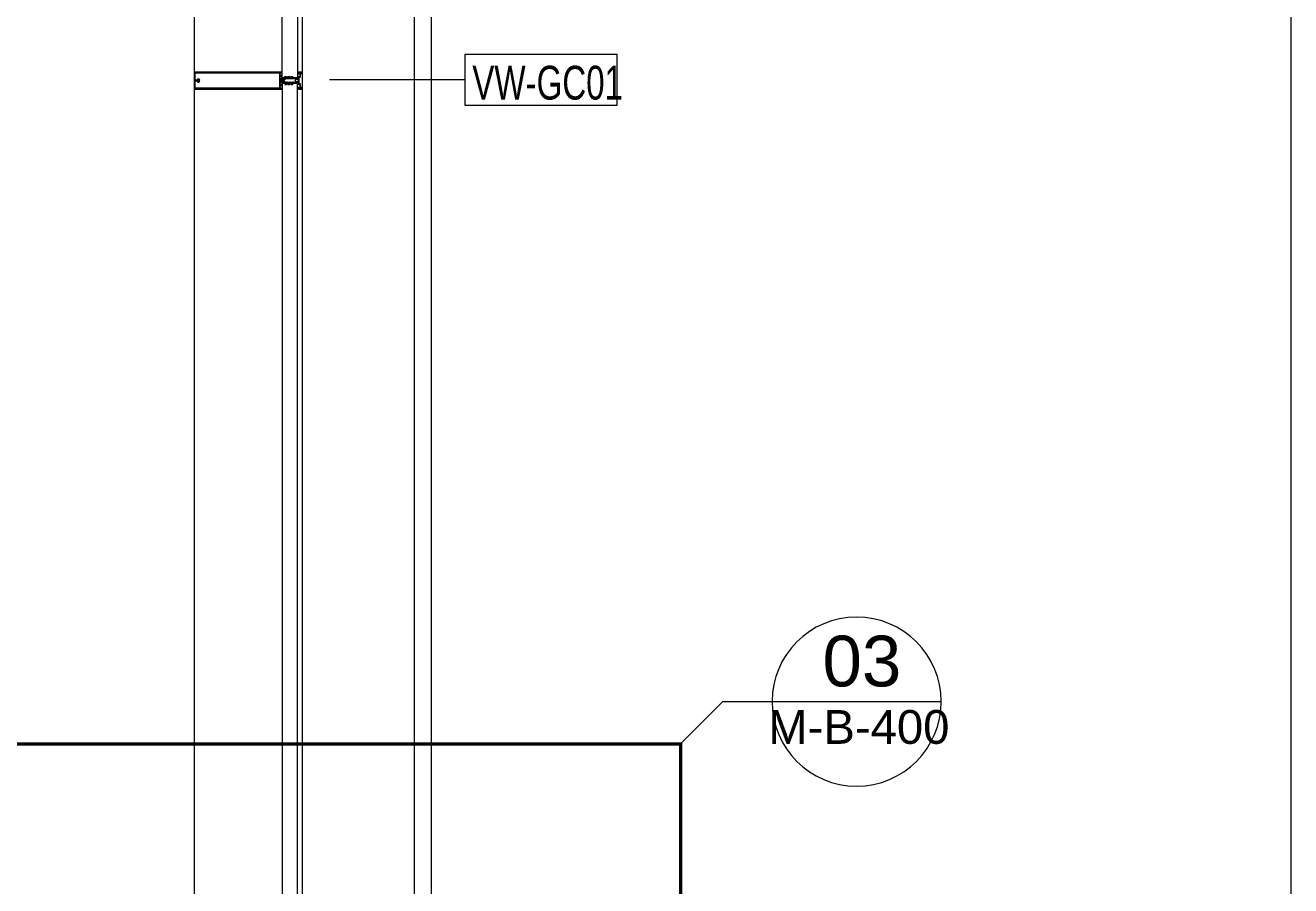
# Model space of a CAD drawing. Extents: x -1073 to 35213, y -1180 to 6950.
# Drawn here: x 6080.8 to 6455.1, y 1987.6 to 2242 of the extents above; entities that cross this region are included whole.
import ezdxf
from ezdxf.enums import TextEntityAlignment as Align

# ---------------------------------------------------------------- set-up
doc = ezdxf.new("R2010")
doc.units = 0
doc.header["$LTSCALE"] = 25
doc.linetypes.add('Grundrisse$0$AUSGEZOGEN', pattern=[2, 1, 1])
doc.linetypes.add('HIDDEN2', pattern=[4.7624999999999975, 3.174999999999998, -1.587499999999999])
doc.layers.get('0').update_dxf_attribs({"color": 9, "lineweight": 9})
for name, color, linetype, lineweight in [('06D', 9, 'Continuous', 9), ('10A', 9, 'Continuous', 9), ('15', 9, 'Continuous', 9), ('21', 9, 'Continuous', 9), ('22', 8, 'Continuous', 9), ('40A', 9, 'Continuous', 9)]:
    doc.layers.add(name, color=color, linetype=linetype, lineweight=lineweight)
doc.styles.add('Arial', font='arial.ttf', dxfattribs={"height": 2.5})

# ---------------------------------------------------------------- blocks, each defined once
blk = doc.blocks.new('prf-camderzi-20x6-p_1')
at = {"layer": '10A', "linetype": 'Continuous'}
for points in [[(0.1800000189996353, -2.389999998002167), (0.130000018998544, -2.339999998002895), (0.130000018998544, 2.340000152997163), (0.1800000189996353, 2.390000153001892), (0.7900000099998579, 2.390000153001892), (0.8160000089992536, 2.29599990799943), (0.8799999950006167, 2.283000183000694), (1.200000000000727, 2.386999893002212), (1.200000000000727, 2.499999999996362), (0.1499999999996362, 2.499999999996362), (0.036999989000833, 2.447999953999897), (0, 2.350000000000363), (0, -2.350000000000363), (0.0520000460001029, -2.462999999999739), (0.1499999999996362, -2.500000000003637), (1.200000000000727, -2.500000000003637), (1.200000000000727, -2.387000000004263), (0.8799999950006167, -2.28299999200135), (0.8160000089992536, -2.296000004002053), (0.7900000099998579, -2.389999998002167)], [(1.060005000003002, 2.070005000001401), (1.060005000003002, 1.950004999996963), (1.120005000000674, 1.950004999996963), (1.200005000000601, 2.030005000000528), (1.200005000000601, 2.350004971525777), (0.8250050000024202, 2.250004899997293), (0.8030049999997572, 2.248004899996885), (0.7650050000029296, 2.267004899998937), (0.7360050000024785, 2.328004899998632), (0.6930050000028132, 2.348004903000401), (0.5290050000021438, 2.266004899996914), (0.3940050000019255, 2.203004899996813), (0.2190050000026531, 2.129004900001746), (0.2100050000026385, 2.100004899999476), (0.2200049999992188, 2.071004899999024), (0.260005000001911, 2.050004899996565), (0.6000050000020565, 2.050004899996565), (0.6500049999995099, 2.000004899997293), (0.6500049999995099, 1.080004900000858), (0.7500049999998737, 0.9800048999968566), (0.9000049999995098, 0.9800048999968566), (1.000004999999873, 0.8800049000001308), (1.000004999999873, 0.0250048999987485), (1.02000500000031, 4.8999991122e-06), (1.000004999999873, -0.024995100000524), (1.000004999999873, -0.8799951000019063), (0.9000049999995098, -0.9799951000040892), (0.7500049999998737, -0.9799951000040892), (0.6500049999995099, -1.079995100002633), (0.6500049999995099, -1.999995100004525), (0.6000050000002375, -2.049995100001979), (0.260005000001911, -2.049995100001979), (0.2200049999992188, -2.069995100004234), (0.2100050000026385, -2.099995100001251), (0.2300049999994371, -2.139995100002124), (0.4150050000025658, -2.211995100002241), (0.5190050000001066, -2.260995100004947), (0.6960049999997864, -2.346995100004278), (0.7310049999996409, -2.331995100001222), (0.7660049999994955, -2.265995100002328), (0.7990050000025803, -2.247995100002299), (0.8240050000003974, -2.249995100004525), (1.200005000000601, -2.349995100001251), (1.200005000000601, -2.029995100001542), (1.120005000000674, -1.949995099999796), (1.060005000003002, -1.949995099999796), (1.060005000003002, -2.069995100004234), (0.9000049999995098, -2.069995100004234), (0.800005000002784, -1.969995100000232), (0.800005000002784, -1.129995100000087), (1.060005000003002, -1.129995100000087), (1.060005000003002, -1.249995099999068), (1.12000498999987, -1.249995099999068), (1.200004988080763, -1.169995100002779), (1.200004988080763, 1.170004900001003), (1.12000498999987, 1.250004899997293), (1.060005000003002, 1.250004899997293), (1.060005000003002, 1.13000490000013), (0.800005000002784, 1.13000490000013), (0.800005000002784, 1.970004999997399), (0.9000049999995098, 2.070005000001401)], [(6.249999999998182, -2.5), (31.85099999941485, -2.5), (31.95099999941522, -2.461000001001593), (31.99999999999091, -2.349999999998544), (31.99999999999091, 2.349999999998544), (31.94399999941561, 2.466999816997486), (31.85000000041509, 2.5), (6.249999999998182, 2.5), (6.249999999998182, 2.301999848497871), (6.330000304997156, 2.221999925501222), (6.390000153000072, 2.221999925501222), (6.390000153000072, 2.3420000014994), (6.619999694996295, 2.3420000014994), (6.619999694996295, 1.896999925504132), (6.640000153000072, 1.871999925499039), (6.619999694996295, 1.846999925499403), (6.619999694996295, 1.401999848501873), (6.390000153000072, 1.401999848501873), (6.390000153000072, 1.521999925500495), (6.330000304997156, 1.521999925500495), (6.249999999998182, 1.442000001497945), (6.249999999998182, 1.082000154503475), (6.369999694998113, 1.082000154503475), (6.369999694998113, 1.201999848501145), (6.580000304998975, 1.201999848501145), (6.580000304998975, 0.6500000000014552), (6.523999785998968, 0.5329999920049886), (6.430000304997519, 0.5), (5.299999999997453, 0.5), (5.249999999998182, 0.4500000000007276), (5.249999999998182, 0.3500000000040018), (5.349999999998544, 0.25), (5.440000152999346, 0.25), (5.469999694998476, 0.2000000000007276), (5.591000365997387, 0.2000000000007276), (5.619999694998113, 0.25), (5.648999785998968, 0.2000000000007276), (5.770999907997974, 0.2000000000007276), (5.799999999997453, 0.25), (5.82900009199875, 0.2000000000007276), (5.951000213997758, 0.2000000000007276), (5.980000304998611, 0.25), (6.008999633997518, 0.2000000000007276), (6.130999755996527, 0.2000000000007276), (6.159999846997379, 0.25), (6.188999938996857, 0.2000000000007276), (6.311000060999504, 0.2000000000007276), (6.340000152997162, 0.25), (6.369000243999835, 0.2000000000007276), (6.405000304997884, 0.2000000000007276), (6.599999999998545, 0.087000084000465), (6.651000213998485, 0), (6.599999999998545, -0.0879999159951695), (6.405000304997884, -0.2000000000007276), (6.279000091997659, -0.2000000000007276), (6.249999999998182, -0.25), (6.220999907998703, -0.2000000000007276), (6.098999785997875, -0.2000000000007276), (6.069999694998841, -0.25), (6.041000365998116, -0.2000000000007276), (5.919000243999107, -0.2000000000007276), (5.890000152996435, -0.25), (5.861000060998776, -0.2000000000007276), (5.738999938999767, -0.2000000000007276), (5.709999846996652, -0.25), (5.680999755999437, -0.2000000000007276), (5.558999633996791, -0.2000000000007276), (5.530000304997884, -0.25), (5.501000213997031, -0.2000000000007276), (5.380000305000067, -0.2000000000007276), (5.349999999998544, -0.2520000459971925), (5.249999999998182, -0.3659999849951419), (5.249999999998182, -0.4510000229965954), (5.299999999997453, -0.499999999998181), (6.430000304997519, -0.499999999998181), (6.547000121998281, -0.5559999469987816), (6.580000304998975, -0.6499999999959983), (6.580000304998975, -1.218000036498779), (6.369999694998113, -1.218000036498779), (6.369999694998113, -1.097999960500601), (6.249999999998182, -1.097999960500601), (6.249999999998182, -1.457999998499872), (6.330000304997156, -1.538000017500962), (6.390000153000072, -1.538000017500962), (6.390000153000072, -1.418000036499506), (6.619999694996295, -1.418000036499506), (6.619999694996295, -1.863000017498052), (6.640000153000072, -1.888000017497688), (6.619999694996295, -1.913000017497324), (6.619999694996295, -2.357999998501327), (6.390000153000072, -2.357999998501327), (6.390000153000072, -2.237999993501944), (6.330000304997156, -2.237999993501944), (6.249999999998182, -2.318000000501342)]]:
    blk.add_lwpolyline(points, close=True, dxfattribs=at)
at = {"layer": '10A', "linetype": 'Grundrisse$0$AUSGEZOGEN'}
for points in [[(5.220000552999409, -0.499999999998181), (5.220000552999409, -0.324000001000968), (5.281000554999991, -0.2180000060034217), (5.4150005579977, -0.1940000049999071), (5.589000558999031, -0.2030000049999217), (5.763000559998544, -0.2060000049987138), (5.838000583999017, -0.2050000050003291), (5.870000552997224, -0.2350000019978324), (5.902000569998562, -0.2030000029990333), (5.938000583999382, -0.2030000029990333), (6.120000552997224, -0.1940000029990187), (6.170000553000136, -0.1880000039982406), (6.227000617998782, -0.1690000050002709), (6.370000648998028, -0.0860000129978289), (6.420000648999121, 0), (6.370000648998028, 0.0859999900003459), (6.227000617998782, 0.1690000059970771), (6.171000623997315, 0.188000011998156), (6.120000600998537, 0.1940000060021703), (5.938000631997057, 0.2030000209979335), (5.902000617998056, 0.203999997002029), (5.870000600998537, 0.2349999910002225), (5.838000631996692, 0.2050000189974526), (5.763000607996219, 0.2059999950015481), (5.589000606998524, 0.2030000209979335), (5.415000617998884, 0.1940000060021703), (5.269000613998287, 0.2289999970016652), (5.220000612996955, 0.3249999999989086), (5.220000612996955, 0.5), (2.392143250375738, 0.5), (2.308143235375609, 0.4809999950011843), (2.073143292374879, 0.3719999790009751), (2.043143273376699, 0.374999999998181), (2.031143285375947, 0.4019999980027933), (2.03714323137683, 0.4670000080022874), (2.029143239376935, 0.4900000100024045), (1.977143289377636, 0.5), (1.437143231376467, 0.5), (1.337143231376103, 0.4000000000032742), (1.366143132376237, 0.2940000060007151), (1.477143193375013, 0.2650000100020406), (1.477143193375013, 0.3400000099991303), (1.507143117376472, 0.369999981001456), (1.801143170376235, 0.369999981001456), (1.872143079375746, 0.3409999849973246), (2.177143193375741, 0.0349999909994949), (2.192143155378289, 0), (2.177143193375741, -0.0350000020025618), (1.872143079375746, -0.3409999960003915), (1.801143170376235, -0.3700000039989391), (1.507143117376472, -0.3700000039989391), (1.477143193375013, -0.339999996996994), (1.477143193375013, -0.2649999969999044), (1.366143132376237, -0.2939999990012438), (1.337143231376103, -0.3649999970020872), (1.366143132376237, -0.4710000029990625), (1.437143231376467, -0.499999999998181), (2.007143117376472, -0.499999999998181), (2.037143136376471, -0.4680000060034218), (2.031143189375143, -0.4019999980009743), (2.043143178378159, -0.375000000001819), (2.073143197376339, -0.3720000019984582), (2.308143140377069, -0.4809999939989212), (2.392143155375379, -0.499999999998181)], [(2.796963116388724, 0.9350000839986023), (2.781963118386556, 0.8860001070024736), (2.733635375449011, 0.5000000939999154), (2.84263539145104, 0.5000000939999154), (2.892635391450312, 0.5500000939991879), (2.906635389450457, 0.5770000920038001), (2.908963110388866, 0.9030001150022144), (3.004963108387528, 1.047000119999211), (3.112963113388103, 1.095000074999916), (3.44596315338822, 1.125000094001734), (3.461963137389831, 1.132000062998486), (3.472963151387375, 1.15600013599942), (3.447963151387738, 1.184000109000407), (3.104963120387765, 1.184000109000407), (3.093963119386899, 1.183000085999083), (3.044963118387386, 1.171000096999705), (2.997963121388238, 1.153000066999084), (2.952963119387277, 1.129000090000772), (2.911963120388463, 1.099000071000773), (2.875963118387517, 1.06400012800077), (2.843963119386899, 1.024000071001864), (2.817963120387503, 0.9810000879988364)], [(3.676963081923531, 0.934999989996868), (3.661963083921364, 0.8860000130007392), (3.613635340983819, 0.499999999998181), (3.722635356985847, 0.499999999998181), (3.772635356985119, 0.5499999999956345), (3.786635354985264, 0.5769999980020657), (3.788963075923675, 0.9030000210004799), (3.884963073922335, 1.047000025997476), (3.992963078922912, 1.094999980998181), (4.325963118923027, 1.125), (4.341963102924637, 1.131999968996751), (4.352963116922182, 1.156000041995866), (4.327963116922547, 1.184000014998673), (3.984963085922572, 1.184000014998673), (3.973963084921706, 1.182999991997348), (3.924963083922194, 1.171000002997971), (3.877963086923045, 1.15299997299553), (3.832963084922084, 1.128999995999038), (3.791963085923272, 1.09899997699722), (3.755963083922324, 1.064000033997217), (3.723963084921706, 1.02399997700013), (3.69796308592231, 0.980999993997102)], [(4.556963058386827, 0.934999989996868), (4.541963060384659, 0.8860000130007392), (4.493635317447115, 0.499999999998181), (4.602635333449144, 0.499999999998181), (4.652635333448415, 0.5499999999956345), (4.66663533144856, 0.5769999980020657), (4.668963052388789, 0.9030000210004799), (4.764963050385631, 1.047000025997476), (4.872963055386207, 1.094999980998181), (5.205963095386323, 1.125), (5.221963079387933, 1.131999968996751), (5.232963093385478, 1.156000041995866), (5.207963093387661, 1.184000014998673), (4.864963062385868, 1.184000014998673), (4.853963061385002, 1.182999991997348), (4.804963060387308, 1.171000002997971), (4.757963063386341, 1.15299997299553), (4.71296306138538, 1.128999995999038), (4.671963062388385, 1.09899997699722), (4.635963060387438, 1.064000033997217), (4.603963061385002, 1.02399997700013), (4.577963062385606, 0.980999993997102)], [(2.794141689106254, -0.9245664053487416), (2.779141691105905, -0.8755664283526129), (2.733635375449011, -0.5000000939999154), (2.84263539145104, -0.5000000939999154), (2.892635391450312, -0.5500000939991879), (2.906635389450457, -0.5770000920038001), (2.906141683108217, -0.8925664363523537), (3.002141681106877, -1.03656644134935), (3.110141686107454, -1.084566396350055), (3.443141726107569, -1.114566415351873), (3.459141710109178, -1.121566384348625), (3.470141724106724, -1.145566457349559), (3.445141724107088, -1.173566430352366), (3.102141693107114, -1.173566430352366), (3.091141692106248, -1.172566407349222), (3.042141691106735, -1.160566418349844), (2.995141694107587, -1.142566388349223), (2.950141692106627, -1.118566411350911), (2.909141693107812, -1.088566392350912), (2.873141691106866, -1.05356644935091), (2.841141692106248, -1.013566392352004), (2.815141693106852, -0.9705664093489758)], [(3.67414165464288, -0.9245663113470072), (3.659141656640712, -0.8755663343508786), (3.613635340983819, -0.499999999998181), (3.722635356985847, -0.499999999998181), (3.772635356985119, -0.5499999999974535), (3.786635354985264, -0.5769999980020657), (3.786141648643024, -0.8925663423506193), (3.882141646641684, -1.036566347347616), (3.990141651642261, -1.084566302348321), (4.323141691642376, -1.114566321350139), (4.339141675643987, -1.121566290346891), (4.350141689641532, -1.145566363347825), (4.325141689641895, -1.173566336348812), (3.982141658641921, -1.173566336348812), (3.971141657641055, -1.172566313347488), (3.922141656641542, -1.16056632434811), (3.875141659642395, -1.142566294347489), (3.830141657641433, -1.118566317349177), (3.78914165864262, -1.088566298349178), (3.753141656641673, -1.053566355349175), (3.721141657641055, -1.013566298350269), (3.695141658641659, -0.9705663153472414)], [(4.554141631106176, -0.9245663113470072), (4.539141633104009, -0.8755663343508786), (4.493635317447115, -0.499999999998181), (4.602635333449144, -0.499999999998181), (4.652635333448415, -0.5499999999974535), (4.66663533144856, -0.5769999980020657), (4.666141625108139, -0.8925663423506193), (4.762141623104981, -1.036566347347616), (4.870141628105556, -1.084566302348321), (5.203141668105672, -1.114566321350139), (5.219141652107282, -1.121566290346891), (5.230141666104827, -1.145566363347825), (5.20514166610701, -1.173566336348812), (4.862141635105217, -1.173566336348812), (4.851141634104351, -1.172566313347488), (4.802141633106658, -1.16056632434811), (4.755141636105691, -1.142566294347489), (4.710141634104729, -1.118566317349177), (4.669141635107735, -1.088566298349178), (4.633141633106788, -1.053566355349175), (4.601141634104351, -1.013566298350269), (4.575141635104955, -0.9705663153472414)]]:
    blk.add_lwpolyline(points, close=True, dxfattribs=at)
at = {"layer": '10A', "linetype": 'Continuous'}
blk.add_lwpolyline([(6.849999999998545, -2.290000009999857), (6.849999999998545, 2.290000153001528), (31.78999993841717, 2.290000153001528), (31.78999993841717, 0.1579999985024187), (31.73999993841426, 0.1079999985031463), (31.27599995141463, 0.1079999985031463), (31.220999932415, 0.1680000364995067), (31.19799993041488, 0.218000036504236), (31.16899993441439, 0.265999990504497), (31.13399999141439, 0.3100000445028854), (31.09399993441548, 0.3489999835019262), (31.04999997641426, 0.3819999754996388), (31.002000022414, 0.4100000444996113), (30.95099999941522, 0.4319999754989113), (30.89700000241464, 0.4469999375014595), (30.84199998341319, 0.4559999525026797), (30.78599994141405, 0.4579999984998722), (30.7310000184134, 0.4530000745016878), (30.67700002241509, 0.4409999905001314), (30.62399995341366, 0.4219999375018233), (30.57399995341439, 0.3969999375021871), (30.52799994941597, 0.3659999905012228), (30.48599994141659, 0.3299999295031739), (30.4479999304167, 0.2889999455001089), (30.43599994141369, 0.1760000295034843), (30.52099998041558, 0.1280000745027792), (30.66099994141405, 0.1280000745027792), (30.68100001841595, 0.1620000905040797), (30.67499997641426, 0.1760000295034843), (30.78100001841631, 0.2170000135010923), (30.92399995341475, 0.1780000745020516), (30.91899993441439, 0.1620000905040797), (30.92700002241509, 0.135000044499975), (31.00399997241584, 0.1239999835015624), (31.03900001041438, -0.0120000775004883), (31.00399997241584, -0.1079999864959973), (30.92700002241509, -0.1190000474962289), (30.91899993441439, -0.1460000934985146), (30.92599999941376, -0.1600000324997381), (30.78100001841631, -0.2010000164973462), (30.67700002241509, -0.1620000774964865), (30.68100001841595, -0.1460000934985146), (30.67299993041343, -0.1190000474962289), (30.64700000241464, -0.1120000774990331), (30.52099998041558, -0.1110000544958893), (30.42499997641426, -0.1829999865003629), (30.4479999304167, -0.2729999485000007), (30.48599994141659, -0.3139999324976088), (30.52799994941597, -0.3499999934974767), (30.57399995341439, -0.380999940496622), (30.62399995341366, -0.4059999404962582), (30.67700002241509, -0.4249999935000233), (30.7310000184134, -0.4370000774961227), (30.78599994141405, -0.4420000015015831), (30.84199998341319, -0.4399999554971146), (30.89700000241464, -0.4309999404958944), (30.95099999941522, -0.4159999784988031), (31.002000022414, -0.3940000475013221), (31.04999997641426, -0.3659999785013497), (31.09399993441548, -0.3319999635004933), (31.13399999141439, -0.2930000245014526), (31.16899993441439, -0.2499999934989319), (31.19799993041488, -0.202000039498671), (31.22099998041267, -0.1510000164980738), (31.27599999941413, -0.0920000014975813), (31.73999998541513, -0.0920000014975813), (31.7899999854144, -0.1420000014968537), (31.7899999854144, -2.289999962000365), (6.849999999998545, -2.289999962000365)], dxfattribs=at)
blk = doc.blocks.new('p-cephe-onkisim')
at = {"layer": '06D'}
for points in [[(-70.1095585608, 2344.985013291124), (-70, 68.42727035210635)], [(0, 2276.499999999935), (0, 68)]]:
    blk.add_lwpolyline(points, dxfattribs=at)
blk.add_lwpolyline([(-5, 1789.499999999985), (-38, 1789.499999999985), (-38, 2276.499999999935), (-5, 2276.499999999935)], close=True, dxfattribs=at)
at = {"layer": '15', "linetype": 'Continuous'}
for points in [[(-44, 2278.098982110154), (-39.5, 2278.098982110154), (-39.50000000000955, 2033.999999999986), (-44.00000000000955, 2033.999999999986)], [(-44, 1787.917614034686), (-39.5, 1787.917614034686), (-39.5, 2032.26507949205), (-44, 2032.26507949205)]]:
    blk.add_lwpolyline(points, close=True, dxfattribs=at)
at = {"rotation": 180}
blk.add_blockref('prf-camderzi-20x6-p_1', (-37.99999999999999, 2033.157999998488), dxfattribs=at)
blk = doc.blocks.new('p-cephe-onkisim-toplam')
blk.add_blockref('p-cephe-onkisim', (0, 0))
blk = doc.blocks.new('0_detailbox1')
blk.add_lwpolyline([(10.41074177552946, -2.500000000000003), (7.910741775529457, 0), (-5, 0)])
blk.add_circle((0, 0), 5)
at = {"style": 'Arial'}
blk.add_attdef('DETAYADI', text='', height=3, dxfattribs=at).set_placement((0, 0), align=Align.BOTTOM_CENTER)
blk.add_attdef('PAFTAADI', text='', height=2, dxfattribs=at).set_placement((0, -0.5), align=Align.TOP_CENTER)
blk = doc.blocks.new('0_wallno')
at = {"color": 0}
blk.add_lwpolyline([(-17, 1.5), (-8, 1.5), (-8, -1.5), (-17, -1.5)], close=True, dxfattribs=at)
blk.add_lwpolyline([(-8, 0), (0, 0)], dxfattribs=at)
at = {"color": 0, "style": 'Arial'}
blk.add_attdef('DUVARNO', text='', height=2, dxfattribs=at).set_placement((-12.5, 0), align=Align.MIDDLE_CENTER)

msp = doc.modelspace()

# ---------------------------------------------------------------- linework, layer by layer
at = {"layer": '21', "linetype": 'HIDDEN2', "ltscale": 0.1, "const_width": 1}
msp.add_lwpolyline([(5944.633004378702, 2029.502401471189), (5944.633004378702, 629.5024014711889), (6274.633004378702, 629.5024014711889), (6274.633004378702, 2029.502401471189)], close=True, dxfattribs=at)
at = {"layer": '40A'}
msp.add_lwpolyline([(80, 4190.000000004657), (6455.057816442692, 4190.000000004657), (6455.057816442692, 15), (80, 15)], close=True, dxfattribs=at)

# ---------------------------------------------------------------- block references
msp.add_blockref('p-cephe-onkisim-toplam', (6200.838333276035, 192.4999510864691))
at = {"layer": '21'}
ref = msp.add_blockref('0_detailbox1', (6326.68671325635, 2042.002401471189), dxfattribs=dict(at, xscale=-5, yscale=5, zscale=5))
ref.add_attrib('DETAYADI', '03', dxfattribs={"layer": '0', "height": 15, "style": 'Arial'}).set_placement((6328.252197567401, 2042.002401471189), align=Align.BOTTOM_CENTER)
ref.add_attrib('PAFTAADI', 'M-B-400', dxfattribs={"layer": '0', "height": 10, "style": 'Arial'}).set_placement((6327.355198931656, 2039.502401471189), align=Align.TOP_CENTER)
at = {"layer": '22'}
ref = msp.add_blockref('0_wallno', (6170.838333516691, 2225.861359654456), dxfattribs=dict(at, xscale=-5, yscale=5, zscale=5))
ref.add_attrib('DUVARNO', 'VW-GC01', dxfattribs={"layer": '0', "height": 10, "style": 'Arial', "width": 0.7}).set_placement((6235.313435835924, 2225.028814847462), align=Align.MIDDLE_CENTER)

doc.saveas('drawing.dxf')
